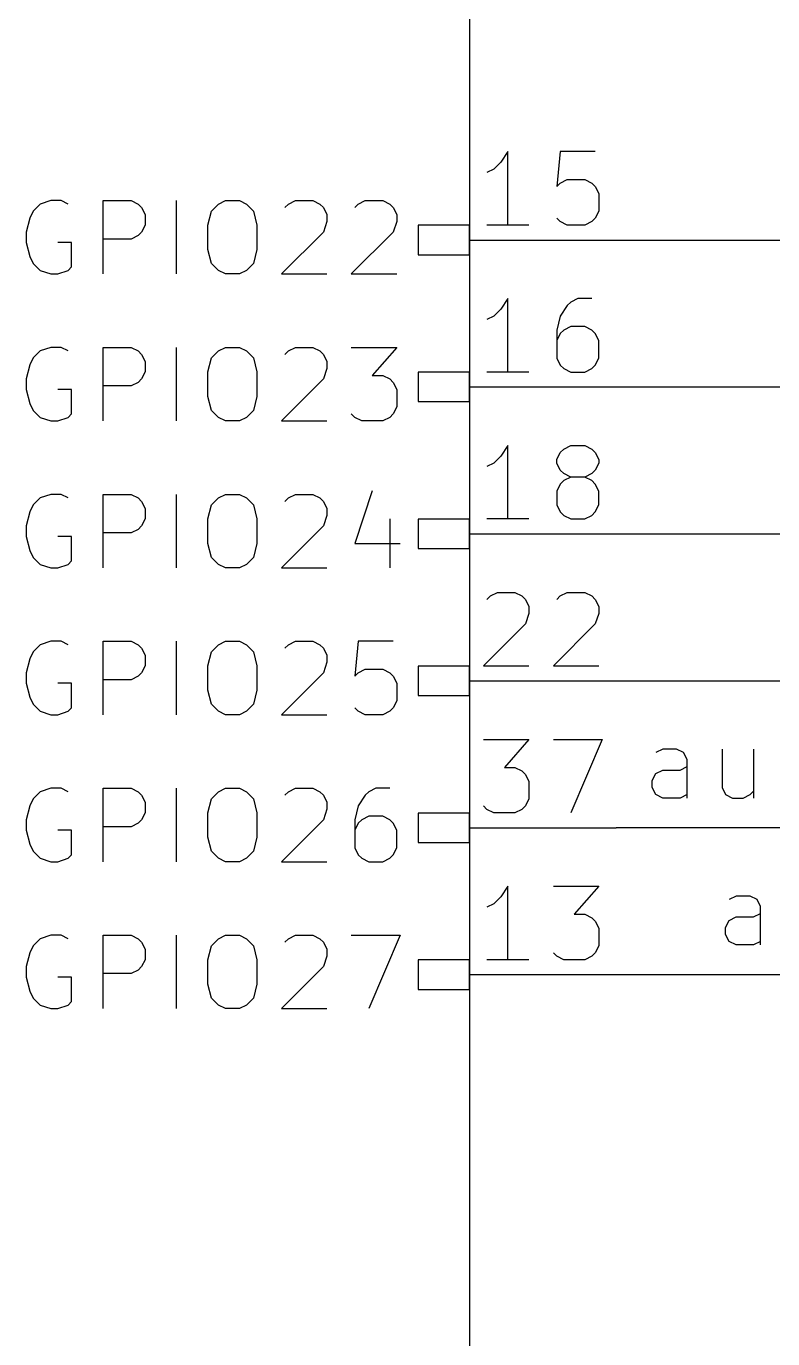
# Model space of a CAD drawing. Header units: millimetres. Extents: x 10 to 287, y -200 to -10.
# Drawn here: x 194.26 to 207.18, y -104.08 to -81.39 of the extents above; entities that cross this region are included whole.
import ezdxf

# ---------------------------------------------------------------- set-up
doc = ezdxf.new("R2010")
doc.units = ezdxf.units.MM
for name, color, linetype in [('GREENSIXTYFIVE', 129, 'CONTINUOUS'), ('LIGHTGREEN', 92, 'CONTINUOUS'), ('LIGHTRED', 12, 'CONTINUOUS'), ('RED', 14, 'CONTINUOUS'), ('REDSIX', 19, 'CONTINUOUS'), ('WHITE', 250, 'CONTINUOUS')]:
    doc.layers.add(name, color=color, linetype=linetype)

msp = doc.modelspace()

# ---------------------------------------------------------------- linework, layer by layer
at = {"layer": 'GREENSIXTYFIVE', "linetype": 'CONTINUOUS'}
for p, q in [((194.3825, -84.589), (194.322, -84.7099)), ((194.5035, -84.468), (194.3825, -84.589)), ((194.6849, -84.4075), (194.5035, -84.468)), ((194.8663, -84.4075), (194.6849, -84.4075)), ((194.9873, -84.468), (194.8663, -84.4075)), ((195.592, -85.6775), (195.592, -84.4075)), ((195.592, -84.4075), (196.0758, -84.4075)), ((196.0758, -84.4075), (196.1968, -84.468)), ((196.1968, -84.468), (196.2573, -84.5285)), ((196.2573, -84.5285), (196.3177, -84.6494)), ((196.862, -85.6775), (196.862, -84.4075)), ((197.4064, -84.8309), (197.4668, -84.589)), ((197.4668, -84.589), (197.5878, -84.468)), ((197.5878, -84.468), (197.7087, -84.4075)), ((197.7087, -84.4075), (197.9506, -84.4075)), ((197.9506, -84.4075), (198.0716, -84.468)), ((198.0716, -84.468), (198.1925, -84.589)), ((198.1925, -84.589), (198.253, -84.8309)), ((198.7369, -84.5285), (198.7973, -84.468)), ((198.7973, -84.468), (198.9183, -84.4075)), ((198.9183, -84.4075), (199.2207, -84.4075)), ((199.2207, -84.4075), (199.3416, -84.468)), ((199.3416, -84.468), (199.4021, -84.5285)), ((199.4021, -84.5285), (199.4626, -84.6494)), ((199.9464, -84.5285), (200.0068, -84.468)), ((200.0068, -84.468), (200.1278, -84.4075)), ((200.1278, -84.4075), (200.4302, -84.4075)), ((200.4302, -84.4075), (200.5511, -84.468)), ((200.5511, -84.468), (200.6116, -84.5285)), ((200.6116, -84.5285), (200.6721, -84.6494)), ((194.322, -84.7099), (194.2616, -84.9518)), ((196.3177, -84.8309), (196.2573, -84.9518)), ((196.3177, -84.6494), (196.3177, -84.8309)), ((197.4064, -85.2542), (197.4064, -84.8309)), ((198.253, -84.8309), (198.253, -85.2542)), ((199.4626, -84.7704), (199.4021, -84.9518)), ((199.4626, -84.6494), (199.4626, -84.7704)), ((200.6721, -84.7704), (200.6116, -84.9518)), ((200.6721, -84.6494), (200.6721, -84.7704)), ((194.2616, -84.9518), (194.2616, -85.1332)), ((196.0758, -85.0728), (195.592, -85.0728)), ((196.1968, -85.0123), (196.0758, -85.0728)), ((196.2573, -84.9518), (196.1968, -85.0123)), ((199.4021, -84.9518), (198.6764, -85.6775)), ((200.6116, -84.9518), (199.8859, -85.6775)), ((194.2616, -85.1332), (194.322, -85.3751)), ((195.0477, -85.1332), (194.8058, -85.1332)), ((195.0477, -85.5566), (195.0477, -85.1332)), ((197.4668, -85.4961), (197.4064, -85.2542)), ((198.253, -85.2542), (198.1925, -85.4961)), ((194.322, -85.3751), (194.3825, -85.4961)), ((194.3825, -85.4961), (194.5035, -85.6171)), ((197.5878, -85.6171), (197.4668, -85.4961)), ((198.1925, -85.4961), (198.0716, -85.6171)), ((194.5035, -85.6171), (194.6849, -85.6775)), ((194.6849, -85.6775), (194.8058, -85.6775)), ((194.8058, -85.6775), (194.9873, -85.6171)), ((194.9873, -85.6171), (195.0477, -85.5566)), ((197.7087, -85.6775), (197.5878, -85.6171)), ((197.9506, -85.6775), (197.7087, -85.6775)), ((198.0716, -85.6171), (197.9506, -85.6775)), ((198.6764, -85.6775), (199.4626, -85.6775)), ((199.8859, -85.6775), (200.6721, -85.6775)), ((194.5035, -87.008), (194.3825, -87.129)), ((194.6849, -86.9475), (194.5035, -87.008)), ((194.8663, -86.9475), (194.6849, -86.9475)), ((194.9873, -87.008), (194.8663, -86.9475)), ((195.592, -88.2175), (195.592, -86.9475)), ((195.592, -86.9475), (196.0758, -86.9475)), ((196.0758, -86.9475), (196.1968, -87.008)), ((196.1968, -87.008), (196.2573, -87.0685)), ((196.2573, -87.0685), (196.3177, -87.1894)), ((196.862, -88.2175), (196.862, -86.9475)), ((197.4668, -87.129), (197.5878, -87.008)), ((197.5878, -87.008), (197.7087, -86.9475)), ((197.7087, -86.9475), (197.9506, -86.9475)), ((197.9506, -86.9475), (198.0716, -87.008)), ((198.0716, -87.008), (198.1925, -87.129)), ((198.7369, -87.0685), (198.7973, -87.008)), ((198.7973, -87.008), (198.9183, -86.9475)), ((198.9183, -86.9475), (199.2207, -86.9475)), ((199.2207, -86.9475), (199.3416, -87.008)), ((199.3416, -87.008), (199.4021, -87.0685)), ((199.4021, -87.0685), (199.4626, -87.1894)), ((199.8859, -86.9475), (200.6721, -86.9475)), ((200.6721, -86.9475), (200.2487, -87.4313)), ((194.322, -87.2499), (194.2616, -87.4918)), ((194.3825, -87.129), (194.322, -87.2499)), ((196.3177, -87.1894), (196.3177, -87.3709)), ((197.4064, -87.3709), (197.4668, -87.129)), ((198.1925, -87.129), (198.253, -87.3709)), ((199.4626, -87.3104), (199.4021, -87.4918)), ((199.4626, -87.1894), (199.4626, -87.3104)), ((194.2616, -87.4918), (194.2616, -87.6732)), ((196.1968, -87.5523), (196.0758, -87.6128)), ((196.2573, -87.4918), (196.1968, -87.5523)), ((196.3177, -87.3709), (196.2573, -87.4918)), ((197.4064, -87.7942), (197.4064, -87.3709)), ((198.253, -87.3709), (198.253, -87.7942)), ((199.4021, -87.4918), (198.6764, -88.2175)), ((200.2487, -87.4313), (200.4302, -87.4313)), ((200.4302, -87.4313), (200.5511, -87.4918)), ((200.5511, -87.4918), (200.6116, -87.5523)), ((200.6116, -87.5523), (200.6721, -87.6732)), ((194.2616, -87.6732), (194.322, -87.9151)), ((195.0477, -87.6732), (194.8058, -87.6732)), ((195.0477, -88.0966), (195.0477, -87.6732)), ((196.0758, -87.6128), (195.592, -87.6128)), ((197.4668, -88.0361), (197.4064, -87.7942)), ((198.253, -87.7942), (198.1925, -88.0361)), ((200.6721, -87.6732), (200.6721, -87.9756)), ((194.322, -87.9151), (194.3825, -88.0361)), ((200.6721, -87.9756), (200.6116, -88.0966)), ((194.3825, -88.0361), (194.5035, -88.1571)), ((194.5035, -88.1571), (194.6849, -88.2175)), ((194.6849, -88.2175), (194.8058, -88.2175)), ((194.8058, -88.2175), (194.9873, -88.1571)), ((194.9873, -88.1571), (195.0477, -88.0966)), ((197.5878, -88.1571), (197.4668, -88.0361)), ((197.7087, -88.2175), (197.5878, -88.1571)), ((197.9506, -88.2175), (197.7087, -88.2175)), ((198.0716, -88.1571), (197.9506, -88.2175)), ((198.1925, -88.0361), (198.0716, -88.1571)), ((198.6764, -88.2175), (199.4626, -88.2175)), ((199.9464, -88.1571), (199.8859, -88.0966)), ((200.0673, -88.2175), (199.9464, -88.1571)), ((200.4302, -88.2175), (200.0673, -88.2175)), ((200.5511, -88.1571), (200.4302, -88.2175)), ((200.6116, -88.0966), (200.5511, -88.1571)), ((194.5035, -89.548), (194.3825, -89.669)), ((194.6849, -89.4875), (194.5035, -89.548)), ((194.8663, -89.4875), (194.6849, -89.4875)), ((194.9873, -89.548), (194.8663, -89.4875)), ((195.592, -90.7575), (195.592, -89.4875)), ((195.592, -89.4875), (196.0758, -89.4875)), ((196.0758, -89.4875), (196.1968, -89.548)), ((196.1968, -89.548), (196.2573, -89.6085)), ((196.2573, -89.6085), (196.3177, -89.7294)), ((196.862, -90.7575), (196.862, -89.4875)), ((197.4668, -89.669), (197.5878, -89.548)), ((197.5878, -89.548), (197.7087, -89.4875)), ((197.7087, -89.4875), (197.9506, -89.4875)), ((197.9506, -89.4875), (198.0716, -89.548)), ((198.0716, -89.548), (198.1925, -89.669)), ((198.7369, -89.6085), (198.7973, -89.548)), ((198.7973, -89.548), (198.9183, -89.4875)), ((198.9183, -89.4875), (199.2207, -89.4875)), ((199.2207, -89.4875), (199.3416, -89.548)), ((199.3416, -89.548), (199.4021, -89.6085)), ((199.4021, -89.6085), (199.4626, -89.7294)), ((200.2487, -89.4271), (199.9464, -90.3342)), ((194.322, -89.7899), (194.2616, -90.0318)), ((194.3825, -89.669), (194.322, -89.7899)), ((196.3177, -89.7294), (196.3177, -89.9109)), ((197.4064, -89.9109), (197.4668, -89.669)), ((198.1925, -89.669), (198.253, -89.9109)), ((199.4626, -89.7294), (199.4626, -89.8504)), ((194.2616, -90.0318), (194.2616, -90.2132)), ((196.2573, -90.0318), (196.1968, -90.0923)), ((196.3177, -89.9109), (196.2573, -90.0318)), ((197.4064, -90.3342), (197.4064, -89.9109)), ((198.253, -89.9109), (198.253, -90.3342)), ((199.4021, -90.0318), (198.6764, -90.7575)), ((199.4626, -89.8504), (199.4021, -90.0318)), ((200.5511, -89.9109), (200.5511, -90.7575)), ((194.2616, -90.2132), (194.322, -90.4551)), ((195.0477, -90.2132), (194.8058, -90.2132)), ((195.0477, -90.6366), (195.0477, -90.2132)), ((196.0758, -90.1528), (195.592, -90.1528)), ((196.1968, -90.0923), (196.0758, -90.1528)), ((194.322, -90.4551), (194.3825, -90.5761)), ((197.4668, -90.5761), (197.4064, -90.3342)), ((198.253, -90.3342), (198.1925, -90.5761)), ((199.9464, -90.3342), (200.7325, -90.3342)), ((194.3825, -90.5761), (194.5035, -90.6971)), ((194.5035, -90.6971), (194.6849, -90.7575)), ((194.8058, -90.7575), (194.9873, -90.6971)), ((194.9873, -90.6971), (195.0477, -90.6366)), ((197.5878, -90.6971), (197.4668, -90.5761)), ((197.7087, -90.7575), (197.5878, -90.6971)), ((198.0716, -90.6971), (197.9506, -90.7575)), ((198.1925, -90.5761), (198.0716, -90.6971)), ((194.6849, -90.7575), (194.8058, -90.7575)), ((197.9506, -90.7575), (197.7087, -90.7575)), ((198.6764, -90.7575), (199.4626, -90.7575)), ((194.5035, -92.088), (194.3825, -92.209)), ((194.6849, -92.0275), (194.5035, -92.088)), ((194.8663, -92.0275), (194.6849, -92.0275)), ((194.9873, -92.088), (194.8663, -92.0275)), ((195.592, -93.2975), (195.592, -92.0275)), ((195.592, -92.0275), (196.0758, -92.0275)), ((196.0758, -92.0275), (196.1968, -92.088)), ((196.1968, -92.088), (196.2573, -92.1485)), ((196.862, -93.2975), (196.862, -92.0275)), ((197.4668, -92.209), (197.5878, -92.088)), ((197.5878, -92.088), (197.7087, -92.0275)), ((197.7087, -92.0275), (197.9506, -92.0275)), ((197.9506, -92.0275), (198.0716, -92.088)), ((198.0716, -92.088), (198.1925, -92.209)), ((198.7369, -92.1485), (198.7973, -92.088)), ((198.7973, -92.088), (198.9183, -92.0275)), ((198.9183, -92.0275), (199.2207, -92.0275)), ((199.2207, -92.0275), (199.3416, -92.088)), ((199.3416, -92.088), (199.4021, -92.1485)), ((200.0068, -92.0275), (199.9464, -92.6323)), ((200.6116, -92.0275), (200.0068, -92.0275)), ((194.322, -92.3299), (194.2616, -92.5718)), ((194.3825, -92.209), (194.322, -92.3299)), ((196.2573, -92.1485), (196.3177, -92.2694)), ((196.3177, -92.2694), (196.3177, -92.4509)), ((197.4064, -92.4509), (197.4668, -92.209)), ((198.1925, -92.209), (198.253, -92.4509)), ((199.4021, -92.1485), (199.4626, -92.2694)), ((199.4626, -92.2694), (199.4626, -92.3904)), ((194.2616, -92.5718), (194.2616, -92.7532)), ((196.2573, -92.5718), (196.1968, -92.6323)), ((196.3177, -92.4509), (196.2573, -92.5718)), ((197.4064, -92.8742), (197.4064, -92.4509)), ((198.253, -92.4509), (198.253, -92.8742)), ((199.4021, -92.5718), (198.6764, -93.2975)), ((199.4626, -92.3904), (199.4021, -92.5718)), ((199.9464, -92.6323), (200.0068, -92.5718)), ((200.0068, -92.5718), (200.1278, -92.5113)), ((200.1278, -92.5113), (200.4302, -92.5113)), ((200.4302, -92.5113), (200.5511, -92.5718)), ((200.5511, -92.5718), (200.6116, -92.6323)), ((194.2616, -92.7532), (194.322, -92.9951)), ((195.0477, -92.7532), (194.8058, -92.7532)), ((195.0477, -93.1766), (195.0477, -92.7532)), ((196.0758, -92.6928), (195.592, -92.6928)), ((196.1968, -92.6323), (196.0758, -92.6928)), ((200.6116, -92.6323), (200.6721, -92.7532)), ((200.6721, -92.7532), (200.6721, -93.0556)), ((194.322, -92.9951), (194.3825, -93.1161)), ((197.4668, -93.1161), (197.4064, -92.8742)), ((198.253, -92.8742), (198.1925, -93.1161)), ((194.3825, -93.1161), (194.5035, -93.2371)), ((194.5035, -93.2371), (194.6849, -93.2975)), ((194.8058, -93.2975), (194.9873, -93.2371)), ((194.9873, -93.2371), (195.0477, -93.1766)), ((197.5878, -93.2371), (197.4668, -93.1161)), ((197.7087, -93.2975), (197.5878, -93.2371)), ((198.0716, -93.2371), (197.9506, -93.2975)), ((198.1925, -93.1161), (198.0716, -93.2371)), ((200.0068, -93.2371), (199.9464, -93.1766)), ((200.1278, -93.2975), (200.0068, -93.2371)), ((200.5511, -93.2371), (200.4302, -93.2975)), ((200.6116, -93.1766), (200.5511, -93.2371)), ((200.6721, -93.0556), (200.6116, -93.1766)), ((194.6849, -93.2975), (194.8058, -93.2975)), ((197.9506, -93.2975), (197.7087, -93.2975)), ((198.6764, -93.2975), (199.4626, -93.2975)), ((200.4302, -93.2975), (200.1278, -93.2975)), ((194.6849, -94.5675), (194.5035, -94.628)), ((194.8663, -94.5675), (194.6849, -94.5675)), ((194.9873, -94.628), (194.8663, -94.5675)), ((195.592, -95.8375), (195.592, -94.5675)), ((195.592, -94.5675), (196.0758, -94.5675)), ((196.0758, -94.5675), (196.1968, -94.628)), ((196.862, -95.8375), (196.862, -94.5675)), ((197.5878, -94.628), (197.7087, -94.5675)), ((197.7087, -94.5675), (197.9506, -94.5675)), ((197.9506, -94.5675), (198.0716, -94.628)), ((198.7973, -94.628), (198.9183, -94.5675)), ((198.9183, -94.5675), (199.2207, -94.5675)), ((199.2207, -94.5675), (199.3416, -94.628)), ((200.3092, -94.5675), (200.1883, -94.628)), ((200.5511, -94.5675), (200.3092, -94.5675)), ((194.3825, -94.749), (194.322, -94.8699)), ((194.5035, -94.628), (194.3825, -94.749)), ((196.1968, -94.628), (196.2573, -94.6885)), ((196.2573, -94.6885), (196.3177, -94.8094)), ((196.3177, -94.8094), (196.3177, -94.9909)), ((197.4064, -94.9909), (197.4668, -94.749)), ((197.4668, -94.749), (197.5878, -94.628)), ((198.0716, -94.628), (198.1925, -94.749)), ((198.1925, -94.749), (198.253, -94.9909)), ((198.7369, -94.6885), (198.7973, -94.628)), ((199.3416, -94.628), (199.4021, -94.6885)), ((199.4021, -94.6885), (199.4626, -94.8094)), ((199.4626, -94.8094), (199.4626, -94.9304)), ((200.1278, -94.6885), (200.0068, -94.8699)), ((200.1883, -94.628), (200.1278, -94.6885)), ((194.322, -94.8699), (194.2616, -95.1118)), ((196.3177, -94.9909), (196.2573, -95.1118)), ((197.4064, -95.4142), (197.4064, -94.9909)), ((198.253, -94.9909), (198.253, -95.4142)), ((199.4626, -94.9304), (199.4021, -95.1118)), ((200.0068, -94.8699), (199.9464, -95.1118)), ((200.1883, -95.0513), (200.0673, -95.1118)), ((200.4302, -95.0513), (200.1883, -95.0513)), ((200.5511, -95.1118), (200.4302, -95.0513)), ((194.2616, -95.1118), (194.2616, -95.2932)), ((194.2616, -95.2932), (194.322, -95.5351)), ((195.0477, -95.2932), (194.8058, -95.2932)), ((195.0477, -95.7166), (195.0477, -95.2932)), ((196.0758, -95.2328), (195.592, -95.2328)), ((196.1968, -95.1723), (196.0758, -95.2328)), ((196.2573, -95.1118), (196.1968, -95.1723)), ((199.4021, -95.1118), (198.6764, -95.8375)), ((199.9464, -95.1118), (199.9464, -95.5956)), ((200.0068, -95.1723), (199.9464, -95.2932)), ((200.0673, -95.1118), (200.0068, -95.1723)), ((200.6116, -95.1723), (200.5511, -95.1118)), ((200.6721, -95.2932), (200.6116, -95.1723)), ((200.6721, -95.5956), (200.6721, -95.2932)), ((197.4668, -95.6561), (197.4064, -95.4142)), ((198.253, -95.4142), (198.1925, -95.6561)), ((194.322, -95.5351), (194.3825, -95.6561)), ((194.3825, -95.6561), (194.5035, -95.7771)), ((194.9873, -95.7771), (195.0477, -95.7166)), ((197.5878, -95.7771), (197.4668, -95.6561)), ((198.1925, -95.6561), (198.0716, -95.7771)), ((199.9464, -95.5956), (200.0068, -95.7166)), ((200.0068, -95.7166), (200.0673, -95.7771)), ((200.5511, -95.7771), (200.6116, -95.7166)), ((200.6116, -95.7166), (200.6721, -95.5956)), ((194.5035, -95.7771), (194.6849, -95.8375)), ((194.6849, -95.8375), (194.8058, -95.8375)), ((194.8058, -95.8375), (194.9873, -95.7771)), ((197.7087, -95.8375), (197.5878, -95.7771)), ((197.9506, -95.8375), (197.7087, -95.8375)), ((198.0716, -95.7771), (197.9506, -95.8375)), ((198.6764, -95.8375), (199.4626, -95.8375)), ((200.0673, -95.7771), (200.1883, -95.8375)), ((200.1883, -95.8375), (200.4302, -95.8375)), ((200.4302, -95.8375), (200.5511, -95.7771)), ((194.6849, -97.1075), (194.5035, -97.168)), ((194.8663, -97.1075), (194.6849, -97.1075)), ((194.9873, -97.168), (194.8663, -97.1075)), ((195.592, -98.3775), (195.592, -97.1075)), ((195.592, -97.1075), (196.0758, -97.1075)), ((196.0758, -97.1075), (196.1968, -97.168)), ((196.862, -98.3775), (196.862, -97.1075)), ((197.5878, -97.168), (197.7087, -97.1075)), ((197.7087, -97.1075), (197.9506, -97.1075)), ((197.9506, -97.1075), (198.0716, -97.168)), ((198.7973, -97.168), (198.9183, -97.1075)), ((198.9183, -97.1075), (199.2207, -97.1075)), ((199.2207, -97.1075), (199.3416, -97.168)), ((199.8859, -97.1075), (200.7325, -97.1075)), ((200.7325, -97.1075), (200.1883, -98.3775)), ((194.3825, -97.289), (194.322, -97.4099)), ((194.5035, -97.168), (194.3825, -97.289)), ((196.1968, -97.168), (196.2573, -97.2285)), ((196.2573, -97.2285), (196.3177, -97.3494)), ((197.4064, -97.5309), (197.4668, -97.289)), ((197.4668, -97.289), (197.5878, -97.168)), ((198.0716, -97.168), (198.1925, -97.289)), ((198.1925, -97.289), (198.253, -97.5309)), ((198.7369, -97.2285), (198.7973, -97.168)), ((199.3416, -97.168), (199.4021, -97.2285)), ((199.4021, -97.2285), (199.4626, -97.3494)), ((194.322, -97.4099), (194.2616, -97.6518)), ((196.3177, -97.5309), (196.2573, -97.6518)), ((196.3177, -97.3494), (196.3177, -97.5309)), ((197.4064, -97.9542), (197.4064, -97.5309)), ((198.253, -97.5309), (198.253, -97.9542)), ((199.4626, -97.4704), (199.4021, -97.6518)), ((199.4626, -97.3494), (199.4626, -97.4704)), ((194.2616, -97.6518), (194.2616, -97.8332)), ((196.0758, -97.7728), (195.592, -97.7728)), ((196.1968, -97.7123), (196.0758, -97.7728)), ((196.2573, -97.6518), (196.1968, -97.7123)), ((199.4021, -97.6518), (198.6764, -98.3775)), ((194.2616, -97.8332), (194.322, -98.0751)), ((195.0477, -97.8332), (194.8058, -97.8332)), ((195.0477, -98.2566), (195.0477, -97.8332)), ((197.4668, -98.1961), (197.4064, -97.9542)), ((198.253, -97.9542), (198.1925, -98.1961)), ((194.322, -98.0751), (194.3825, -98.1961)), ((194.3825, -98.1961), (194.5035, -98.3171)), ((197.5878, -98.3171), (197.4668, -98.1961)), ((198.1925, -98.1961), (198.0716, -98.3171)), ((194.5035, -98.3171), (194.6849, -98.3775)), ((194.6849, -98.3775), (194.8058, -98.3775)), ((194.8058, -98.3775), (194.9873, -98.3171)), ((194.9873, -98.3171), (195.0477, -98.2566)), ((197.7087, -98.3775), (197.5878, -98.3171)), ((197.9506, -98.3775), (197.7087, -98.3775)), ((198.0716, -98.3171), (197.9506, -98.3775)), ((198.6764, -98.3775), (199.4626, -98.3775))]:
    msp.add_line(p, q, dxfattribs=at)
at = {"layer": 'LIGHTGREEN', "linetype": 'CONTINUOUS'}
for p, q in [((204.47, -85.09), (220.98, -85.09)), ((204.47, -87.63), (220.98, -87.63)), ((204.47, -90.17), (220.98, -90.17)), ((204.47, -92.71), (220.98, -92.71)), ((220.98, -95.25), (204.47, -95.25)), ((204.47, -97.79), (220.98, -97.79))]:
    msp.add_line(p, q, dxfattribs=at)
at = {"layer": 'LIGHTRED', "linetype": 'CONTINUOUS'}
for p, q in [((202.5952, -83.5629), (202.4743, -83.7444)), ((202.5952, -84.8329), (202.5952, -83.5629)), ((203.5023, -83.5629), (203.4419, -84.1677)), ((204.1071, -83.5629), (203.5023, -83.5629)), ((202.3533, -83.8653), (202.2324, -83.9258)), ((202.4743, -83.7444), (202.3533, -83.8653)), ((203.4419, -84.1677), (203.5023, -84.1072)), ((203.5023, -84.1072), (203.6233, -84.0467)), ((203.6233, -84.0467), (203.9257, -84.0467)), ((203.9257, -84.0467), (204.0466, -84.1072)), ((204.0466, -84.1072), (204.1071, -84.1677)), ((204.1071, -84.1677), (204.1676, -84.2886)), ((204.1676, -84.2886), (204.1676, -84.591)), ((204.1676, -84.591), (204.1071, -84.712)), ((202.9581, -84.8329), (202.2324, -84.8329)), ((203.5023, -84.7725), (203.4419, -84.712)), ((203.6233, -84.8329), (203.5023, -84.7725)), ((203.9257, -84.8329), (203.6233, -84.8329)), ((204.0466, -84.7725), (203.9257, -84.8329)), ((204.1071, -84.712), (204.0466, -84.7725)), ((202.5952, -86.1029), (202.4743, -86.2844)), ((202.5952, -87.3729), (202.5952, -86.1029)), ((203.6838, -86.1634), (203.6233, -86.2239)), ((203.8047, -86.1029), (203.6838, -86.1634)), ((204.0466, -86.1029), (203.8047, -86.1029)), ((202.3533, -86.4053), (202.2324, -86.4658)), ((202.4743, -86.2844), (202.3533, -86.4053)), ((203.5023, -86.4053), (203.4419, -86.6472)), ((203.6233, -86.2239), (203.5023, -86.4053)), ((203.4419, -86.6472), (203.4419, -87.131)), ((203.5628, -86.6472), (203.5023, -86.7077)), ((203.6838, -86.5867), (203.5628, -86.6472)), ((203.9257, -86.5867), (203.6838, -86.5867)), ((204.0466, -86.6472), (203.9257, -86.5867)), ((204.1071, -86.7077), (204.0466, -86.6472)), ((203.5023, -86.7077), (203.4419, -86.8286)), ((204.1676, -86.8286), (204.1071, -86.7077)), ((204.1676, -87.131), (204.1676, -86.8286)), ((203.4419, -87.131), (203.5023, -87.252)), ((203.5023, -87.252), (203.5628, -87.3125)), ((203.5628, -87.3125), (203.6838, -87.3729)), ((203.9257, -87.3729), (204.0466, -87.3125)), ((204.0466, -87.3125), (204.1071, -87.252)), ((204.1071, -87.252), (204.1676, -87.131)), ((202.9581, -87.3729), (202.2324, -87.3729)), ((203.6838, -87.3729), (203.9257, -87.3729)), ((202.5952, -88.6429), (202.4743, -88.8244)), ((202.5952, -89.9129), (202.5952, -88.6429)), ((203.5023, -88.7639), (203.5628, -88.7034)), ((203.5628, -88.7034), (203.6838, -88.6429)), ((203.6838, -88.6429), (203.9257, -88.6429)), ((203.9257, -88.6429), (204.0466, -88.7034)), ((204.0466, -88.7034), (204.1071, -88.7639)), ((202.4743, -88.8244), (202.3533, -88.9453)), ((203.4419, -88.8848), (203.5023, -88.7639)), ((203.4419, -88.9453), (203.4419, -88.8848)), ((204.1071, -88.7639), (204.1676, -88.8848)), ((204.1676, -88.8848), (204.1676, -88.9453)), ((202.3533, -88.9453), (202.2324, -89.0058)), ((203.5023, -89.0663), (203.4419, -88.9453)), ((203.5628, -89.1267), (203.5023, -89.0663)), ((203.6838, -89.1872), (203.5628, -89.1267)), ((204.0466, -89.1267), (203.9257, -89.1872)), ((204.1071, -89.0663), (204.0466, -89.1267)), ((204.1676, -88.9453), (204.1071, -89.0663)), ((203.5023, -89.3082), (203.4419, -89.4291)), ((203.5628, -89.2477), (203.5023, -89.3082)), ((203.6838, -89.1872), (203.5628, -89.2477)), ((203.9257, -89.1872), (203.6838, -89.1872)), ((204.0466, -89.2477), (203.9257, -89.1872)), ((204.1071, -89.3082), (204.0466, -89.2477)), ((204.1676, -89.4291), (204.1071, -89.3082)), ((203.4419, -89.4291), (203.4419, -89.671)), ((204.1676, -89.671), (204.1676, -89.4291)), ((203.4419, -89.671), (203.5023, -89.792)), ((203.5023, -89.792), (203.5628, -89.8525)), ((204.0466, -89.8525), (204.1071, -89.792)), ((204.1071, -89.792), (204.1676, -89.671)), ((202.9581, -89.9129), (202.2324, -89.9129)), ((203.5628, -89.8525), (203.6838, -89.9129)), ((203.6838, -89.9129), (203.9257, -89.9129)), ((203.9257, -89.9129), (204.0466, -89.8525)), ((202.2928, -91.2434), (202.4138, -91.1829)), ((202.4138, -91.1829), (202.7162, -91.1829)), ((202.7162, -91.1829), (202.8371, -91.2434)), ((203.5023, -91.2434), (203.6233, -91.1829)), ((203.6233, -91.1829), (203.9257, -91.1829)), ((203.9257, -91.1829), (204.0466, -91.2434)), ((202.2324, -91.3039), (202.2928, -91.2434)), ((202.8371, -91.2434), (202.8976, -91.3039)), ((202.8976, -91.3039), (202.9581, -91.4248)), ((202.9581, -91.4248), (202.9581, -91.5458)), ((203.4419, -91.3039), (203.5023, -91.2434)), ((204.0466, -91.2434), (204.1071, -91.3039)), ((204.1071, -91.3039), (204.1676, -91.4248)), ((204.1676, -91.4248), (204.1676, -91.5458)), ((202.9581, -91.5458), (202.8976, -91.7272)), ((204.1676, -91.5458), (204.1071, -91.7272)), ((202.8976, -91.7272), (202.1719, -92.4529)), ((204.1071, -91.7272), (203.3814, -92.4529)), ((202.1719, -92.4529), (202.9581, -92.4529)), ((203.3814, -92.4529), (204.1676, -92.4529)), ((202.1719, -93.7229), (202.9581, -93.7229)), ((202.9581, -93.7229), (202.5347, -94.2067)), ((203.3814, -93.7229), (204.228, -93.7229)), ((204.228, -93.7229), (203.6838, -94.9929)), ((202.5347, -94.2067), (202.7162, -94.2067)), ((202.7162, -94.2067), (202.8371, -94.2672)), ((202.8371, -94.2672), (202.8976, -94.3277)), ((202.8976, -94.3277), (202.9581, -94.4486)), ((202.9581, -94.4486), (202.9581, -94.751)), ((202.9581, -94.751), (202.8976, -94.872)), ((202.2324, -94.9325), (202.1719, -94.872)), ((202.3533, -94.9929), (202.2324, -94.9325)), ((202.7162, -94.9929), (202.3533, -94.9929)), ((202.8371, -94.9325), (202.7162, -94.9929)), ((202.8976, -94.872), (202.8371, -94.9325)), ((202.5952, -96.2629), (202.4743, -96.4444)), ((202.5952, -97.5329), (202.5952, -96.2629)), ((203.3814, -96.2629), (204.1676, -96.2629)), ((204.1676, -96.2629), (203.7442, -96.7467)), ((202.3533, -96.5653), (202.2324, -96.6258)), ((202.4743, -96.4444), (202.3533, -96.5653)), ((203.7442, -96.7467), (203.9257, -96.7467)), ((203.9257, -96.7467), (204.0466, -96.8072)), ((204.0466, -96.8072), (204.1071, -96.8677)), ((204.1071, -96.8677), (204.1676, -96.9886)), ((204.1676, -96.9886), (204.1676, -97.291)), ((204.1676, -97.291), (204.1071, -97.412)), ((202.9581, -97.5329), (202.2324, -97.5329)), ((203.4419, -97.4725), (203.3814, -97.412)), ((203.5628, -97.5329), (203.4419, -97.4725)), ((203.9257, -97.5329), (203.5628, -97.5329)), ((204.0466, -97.4725), (203.9257, -97.5329)), ((204.1071, -97.412), (204.0466, -97.4725))]:
    msp.add_line(p, q, dxfattribs=at)
at = {"layer": 'RED', "linetype": 'CONTINUOUS'}
for p, q in [((201.93, -49.53), (201.93, -146.05)), ((201.041, -84.836), (201.041, -85.344)), ((201.93, -84.836), (201.041, -84.836)), ((201.93, -85.344), (201.93, -84.836)), ((201.93, -85.09), (204.47, -85.09)), ((201.041, -85.344), (201.93, -85.344)), ((201.041, -87.376), (201.041, -87.884)), ((201.93, -87.376), (201.041, -87.376)), ((201.93, -87.884), (201.93, -87.376)), ((201.93, -87.63), (204.47, -87.63)), ((201.041, -87.884), (201.93, -87.884)), ((201.041, -89.916), (201.041, -90.424)), ((201.93, -89.916), (201.041, -89.916)), ((201.93, -90.424), (201.93, -89.916)), ((201.93, -90.17), (204.47, -90.17)), ((201.041, -90.424), (201.93, -90.424)), ((201.041, -92.456), (201.041, -92.964)), ((201.93, -92.456), (201.041, -92.456)), ((201.93, -92.964), (201.93, -92.456)), ((201.93, -92.71), (204.47, -92.71)), ((201.041, -92.964), (201.93, -92.964)), ((201.041, -94.996), (201.041, -95.504)), ((201.93, -94.996), (201.041, -94.996)), ((201.93, -95.504), (201.93, -94.996)), ((201.93, -95.25), (204.47, -95.25)), ((201.041, -95.504), (201.93, -95.504)), ((201.041, -97.536), (201.041, -98.044)), ((201.93, -97.536), (201.041, -97.536)), ((201.93, -98.044), (201.93, -97.536)), ((201.93, -97.79), (204.47, -97.79)), ((201.041, -98.044), (201.93, -98.044))]:
    msp.add_line(p, q, dxfattribs=at)
at = {"layer": 'REDSIX', "linetype": 'CONTINUOUS'}
for p, q in [((205.273, -93.8903), (205.152, -93.9507)), ((205.5149, -93.8903), (205.273, -93.8903)), ((205.6358, -93.9507), (205.5149, -93.8903)), ((206.301, -93.8903), (206.301, -94.5555)), ((206.8453, -93.8903), (206.8453, -94.7369)), ((205.6963, -94.0717), (205.6358, -93.9507)), ((205.6963, -94.7369), (205.6963, -94.0717)), ((205.0916, -94.4345), (205.152, -94.3136)), ((205.152, -94.3136), (205.273, -94.2531)), ((205.273, -94.2531), (205.5754, -94.2531)), ((205.5754, -94.2531), (205.6963, -94.1926)), ((205.0916, -94.5555), (205.0916, -94.4345)), ((205.152, -94.6765), (205.0916, -94.5555)), ((206.301, -94.5555), (206.3615, -94.6765)), ((205.273, -94.7369), (205.152, -94.6765)), ((205.5754, -94.7369), (205.273, -94.7369)), ((205.6963, -94.6765), (205.5754, -94.7369)), ((206.3615, -94.6765), (206.4825, -94.7369)), ((206.4825, -94.7369), (206.6639, -94.7369)), ((206.6639, -94.7369), (206.7848, -94.6765)), ((206.7848, -94.6765), (206.8453, -94.616)), ((206.5429, -96.4303), (206.4219, -96.4907)), ((206.7848, -96.4303), (206.5429, -96.4303)), ((206.9057, -96.4907), (206.7848, -96.4303)), ((206.9662, -96.6117), (206.9057, -96.4907)), ((206.9662, -97.2769), (206.9662, -96.6117)), ((206.3615, -96.9745), (206.4219, -96.8536)), ((206.4219, -96.8536), (206.5429, -96.7931)), ((206.5429, -96.7931), (206.8453, -96.7931)), ((206.8453, -96.7931), (206.9662, -96.7326)), ((206.3615, -97.0955), (206.3615, -96.9745)), ((206.4219, -97.2165), (206.3615, -97.0955)), ((206.5429, -97.2769), (206.4219, -97.2165)), ((206.8453, -97.2769), (206.5429, -97.2769)), ((206.9662, -97.2165), (206.8453, -97.2769))]:
    msp.add_line(p, q, dxfattribs=at)
at = {"layer": 'WHITE', "linetype": 'CONTINUOUS'}
msp.add_line((201.93, -49.53), (201.93, -146.05), dxfattribs=at)

doc.saveas('drawing.dxf')
